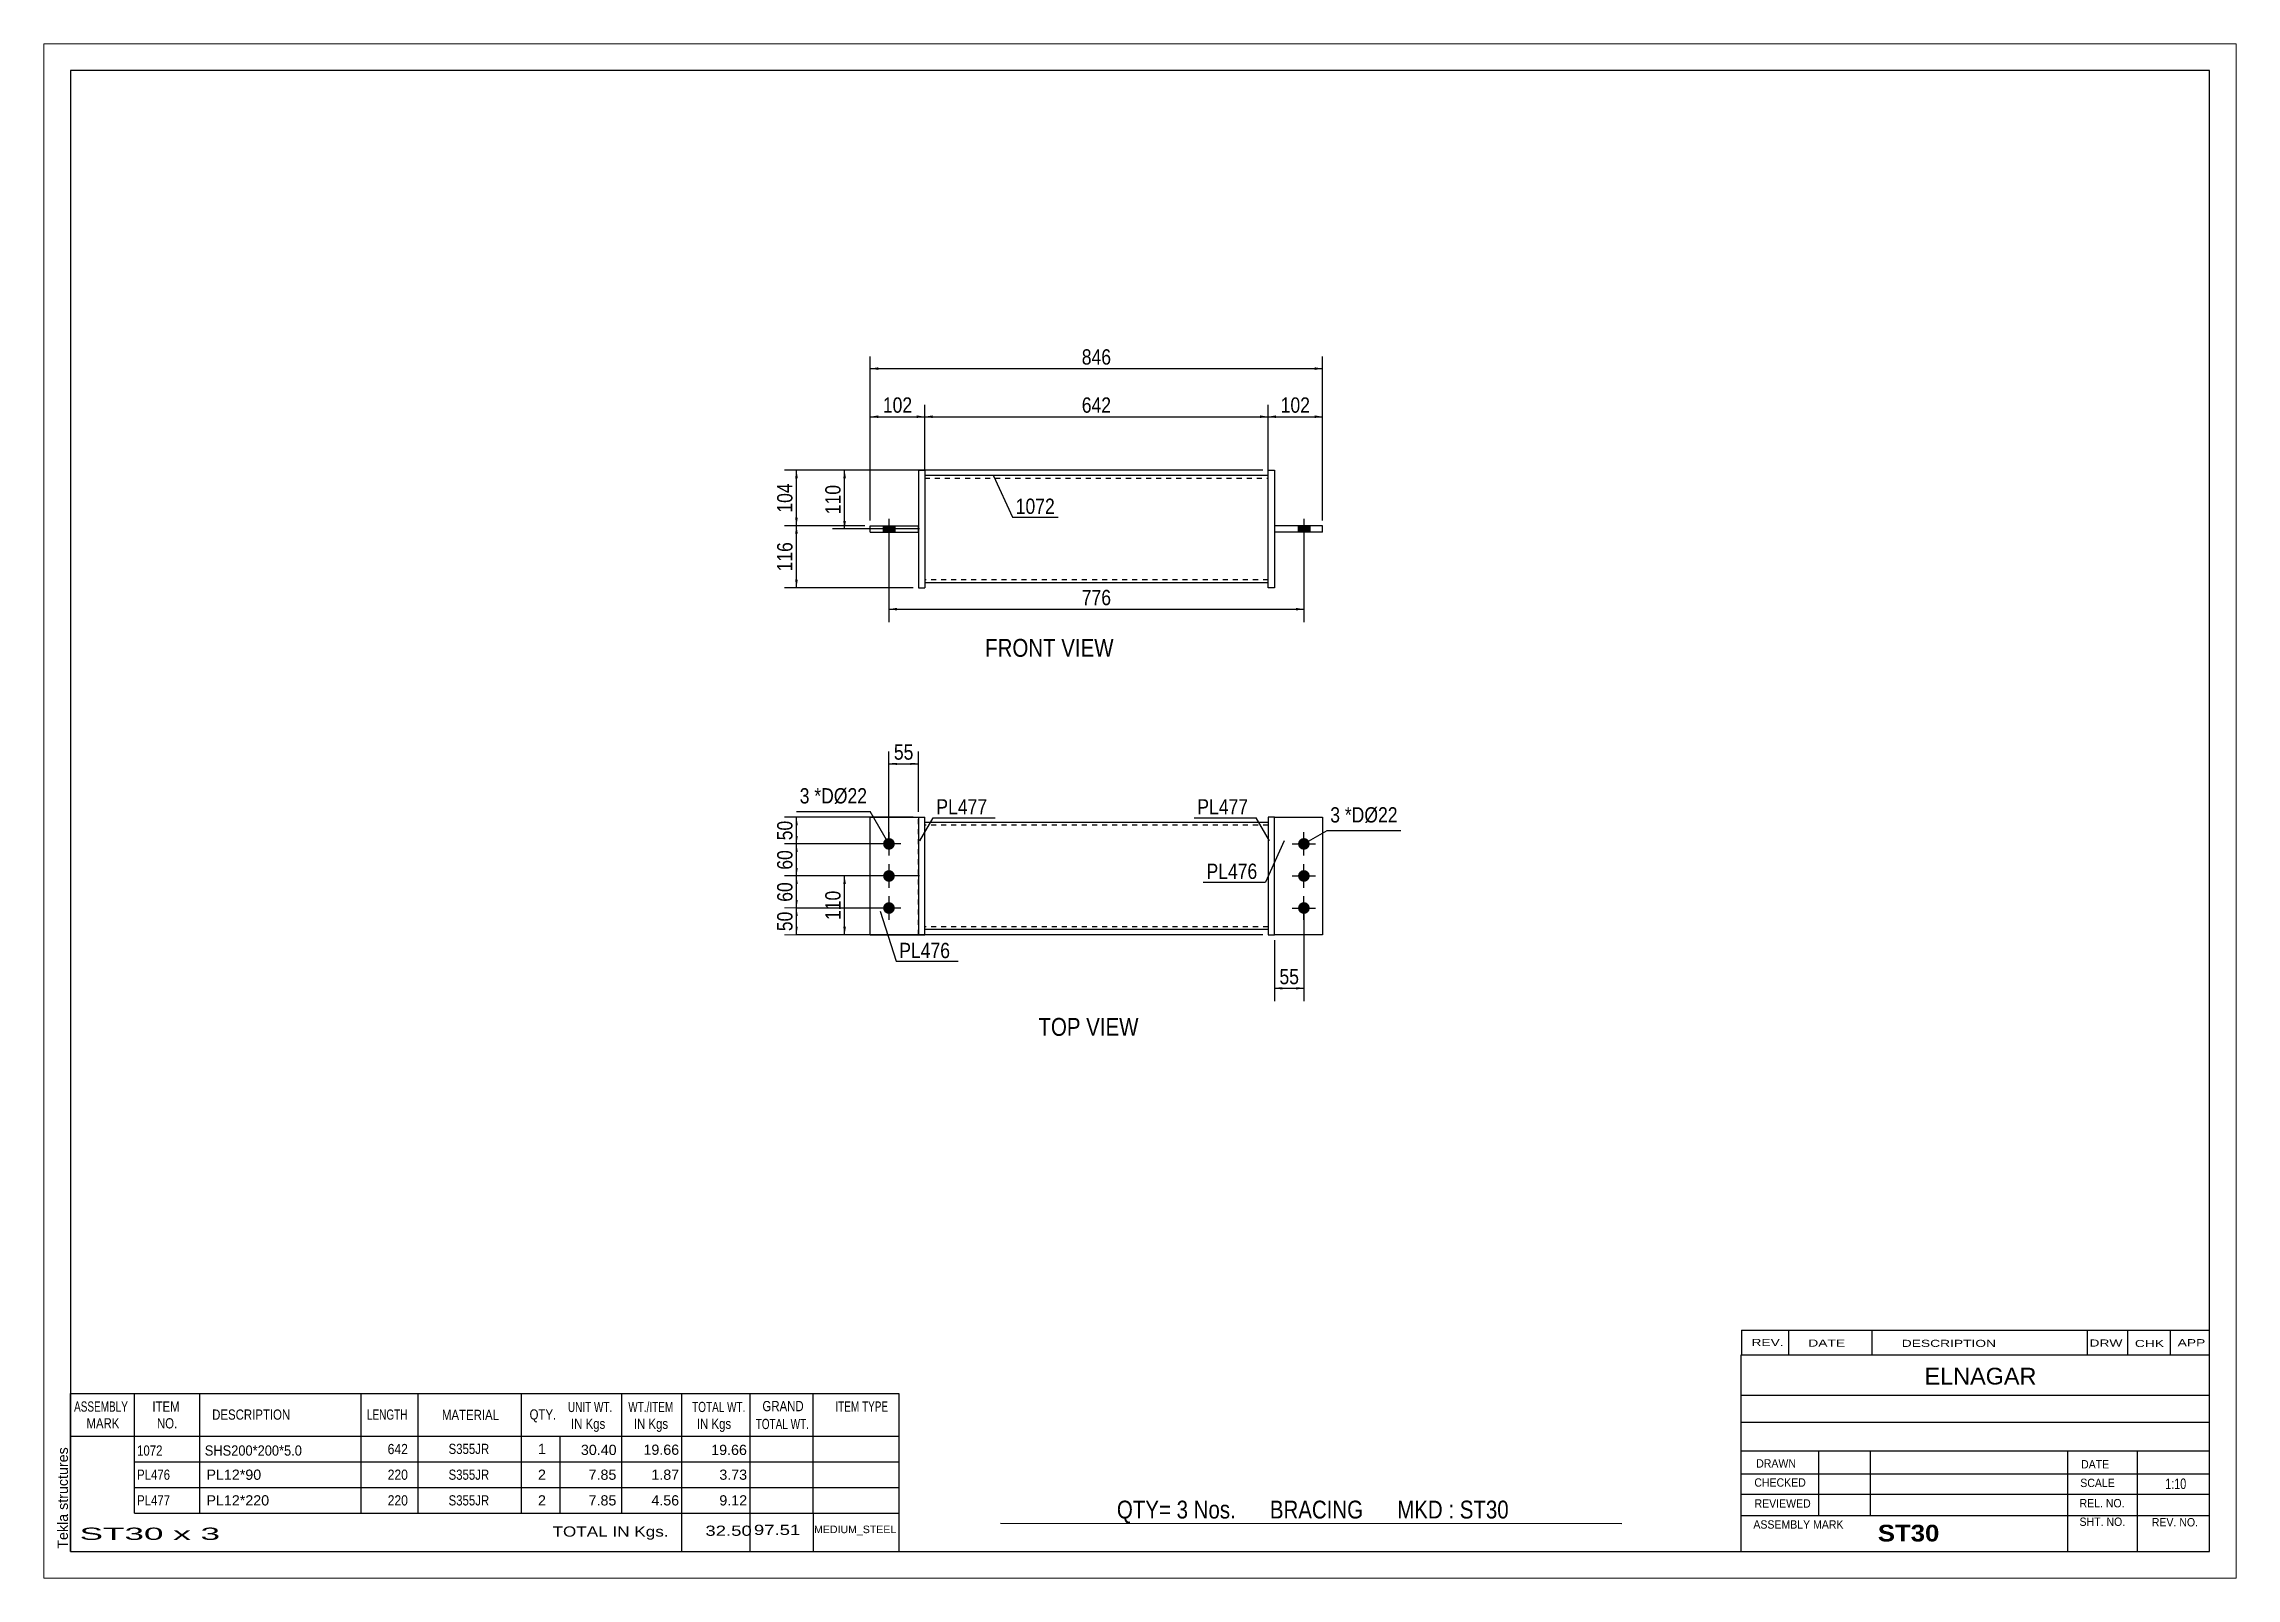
# Paper-space layout 'Layout1' of a CAD drawing. Header units: millimetres. Extents: x 0 to 410, y 0 to 287.
# The model-space entities are those that its viewports show. They can reach past a viewport. Long polylines and large blocks are cut down to what shows.
import ezdxf

# ---------------------------------------------------------------- set-up
doc = ezdxf.new("R2010")
doc.units = ezdxf.units.MM
doc.linetypes.add('DXK_LINE_DOT1', pattern=[1.8814, 0.9407, -0.9407])
doc.layers.add('Viewport layer', color=7, linetype='Continuous', plot=False)
doc.styles.add('Arial', font='ARIAL.TTF', dxfattribs={"height": 0.2})
doc.styles.add('Arial Bold', font='ARIALBD.TTF', dxfattribs={"height": 0.2})
doc.styles.add('Arial Narrow', font='ARIALN.TTF', dxfattribs={"height": 0.2})

# ---------------------------------------------------------------- blocks, each defined once
blk = doc.blocks.new('Unknown-629095255-1573')
at = {"color": 5, "linetype": 'Continuous'}
for p, q in [((405, 282), (5, 282)), ((5, 282), (5, 5)), ((405, 5), (405, 282)), ((5, 5), (405, 5))]:
    blk.add_line(p, q, dxfattribs=at)
at = {"color": 174, "linetype": 'Continuous', "style": 'Arial'}
blk.add_text('Tekla structures', height=1.9102, rotation=90, dxfattribs=at).set_placement((4.5, 5.5))
blk = doc.blocks.new('Unknown-629095255-11 - 1222')
at = {"color": 0, "linetype": 'Continuous'}
blk.add_wipeout([(200.11, 172.35), (200.11, 175.85), (176.04, 175.85), (176.04, 172.35)], dxfattribs=at)
at = {"color": 6, "linetype": 'Continuous', "style": 'Arial Narrow'}
blk.add_text('FRONT VIEW', height=3.34, dxfattribs=at).set_placement((176.04, 172.35))
blk = doc.blocks.new('Unknown-629095255-12 - 1249')
at = {"color": 0, "linetype": 'Continuous'}
blk.add_wipeout([(204.76, 101.45), (204.76, 104.95), (186.01, 104.95), (186.01, 101.45)], dxfattribs=at)
at = {"color": 6, "linetype": 'Continuous', "style": 'Arial Narrow'}
blk.add_text('TOP VIEW', height=3.34, dxfattribs=at).set_placement((186.01, 101.45))
blk = doc.blocks.new('Part-629095255-1239 - 1222')
at = {"color": 2, "linetype": 'Continuous'}
for p, q in [((163.55, 207.25), (163.55, 185.25)), ((163.55, 207.25), (164.75, 207.25)), ((164.75, 207.25), (164.75, 185.25)), ((163.55, 185.25), (164.75, 185.25))]:
    blk.add_line(p, q, dxfattribs=at)
blk = doc.blocks.new('Part-629095255-1238 - 1222')
at = {"color": 2, "linetype": 'Continuous'}
for p, q in [((154.55, 195.65), (154.55, 196.85)), ((154.55, 196.85), (163.55, 196.85)), ((163.55, 195.65), (163.55, 196.85)), ((154.55, 195.65), (163.55, 195.65))]:
    blk.add_line(p, q, dxfattribs=at)
blk = doc.blocks.new('Part-629095255-1240 - 1222')
at = {"color": 2, "linetype": 'Continuous'}
for p, q in [((239.15, 196.85), (230.15, 196.85)), ((230.15, 196.85), (230.15, 195.65)), ((239.15, 195.65), (239.15, 196.85)), ((239.15, 195.65), (230.15, 195.65))]:
    blk.add_line(p, q, dxfattribs=at)
blk = doc.blocks.new('Part-629095255-1241 - 1222')
at = {"color": 2, "linetype": 'Continuous'}
for p, q in [((228.95, 207.25), (230.15, 207.25)), ((228.95, 185.25), (228.95, 207.25)), ((230.15, 207.25), (230.15, 185.25)), ((230.15, 185.25), (228.95, 185.25))]:
    blk.add_line(p, q, dxfattribs=at)
blk = doc.blocks.new('Part-629095255-1242 - 1222')
at = {"color": 2, "linetype": 'Continuous'}
for p, q in [((228.95, 206.25), (164.75, 206.25)), ((164.75, 186.25), (228.95, 186.25))]:
    blk.add_line(p, q, dxfattribs=at)
at = {"color": 7, "linetype": 'DXK_LINE_DOT1'}
for p, q in [((164.75, 206.25), (164.75, 186.25)), ((164.75, 205.75), (228.95, 205.75)), ((228.95, 186.25), (228.95, 206.25)), ((228.95, 186.75), (164.75, 186.75))]:
    blk.add_line(p, q, dxfattribs=at)
blk = doc.blocks.new('Bolt-629095255-1243 - 1222')
at = {"linetype": 'Continuous'}
blk.add_hatch(color=3, dxfattribs=at).paths.add_polyline_path([(156.95, 195.65), (159.15, 195.65), (159.15, 196.85), (156.95, 196.85)])
blk.add_hatch(color=3, dxfattribs=at).paths.add_polyline_path([(156.95, 195.65), (159.15, 195.65), (159.15, 196.85), (156.95, 196.85)])
blk.add_hatch(color=3, dxfattribs=at).paths.add_polyline_path([(156.95, 195.65), (159.15, 195.65), (159.15, 196.85), (156.95, 196.85)])
at = {"color": 3, "linetype": 'Continuous'}
for p, q in [((156.95, 196.85), (156.95, 195.65)), ((156.95, 196.85), (156.95, 195.65)), ((156.95, 196.85), (156.95, 195.65)), ((158.05, 198.15), (158.05, 191.35)), ((158.05, 198.15), (158.05, 191.35)), ((158.05, 198.15), (158.05, 191.35)), ((159.15, 196.85), (159.15, 195.65)), ((159.15, 196.85), (159.15, 195.65)), ((159.15, 196.85), (159.15, 195.65))]:
    blk.add_line(p, q, dxfattribs=at)
blk = doc.blocks.new('Bolt-629095255-1244 - 1222')
at = {"linetype": 'Continuous'}
blk.add_hatch(color=3, dxfattribs=at).paths.add_polyline_path([(236.75, 196.85), (234.55, 196.85), (234.55, 195.65), (236.75, 195.65)])
blk.add_hatch(color=3, dxfattribs=at).paths.add_polyline_path([(236.75, 196.85), (234.55, 196.85), (234.55, 195.65), (236.75, 195.65)])
blk.add_hatch(color=3, dxfattribs=at).paths.add_polyline_path([(236.75, 196.85), (234.55, 196.85), (234.55, 195.65), (236.75, 195.65)])
at = {"color": 3, "linetype": 'Continuous'}
for p, q in [((234.55, 196.85), (234.55, 195.65)), ((234.55, 196.85), (234.55, 195.65)), ((234.55, 196.85), (234.55, 195.65)), ((235.65, 198.15), (235.65, 191.35)), ((235.65, 198.15), (235.65, 191.35)), ((235.65, 198.15), (235.65, 191.35)), ((236.75, 196.85), (236.75, 195.65)), ((236.75, 196.85), (236.75, 195.65)), ((236.75, 196.85), (236.75, 195.65))]:
    blk.add_line(p, q, dxfattribs=at)
blk = doc.blocks.new('Bolt-629095255-1256 - 1249')
at = {"linetype": 'Continuous'}
for points in [[(235.65, 138.45, -1), (235.65, 136.25, -1)], [(235.65, 132.45, -1), (235.65, 130.25, -1)], [(235.65, 126.45, -1), (235.65, 124.25, -1)]]:
    blk.add_hatch(color=3, dxfattribs=at).paths.add_polyline_path(points)
at = {"color": 3, "linetype": 'Continuous'}
for p, q in [((235.65, 135.15), (235.65, 139.55)), ((233.45, 137.35), (237.85, 137.35)), ((233.45, 131.35), (237.85, 131.35)), ((235.65, 129.15), (235.65, 133.55)), ((235.65, 123.15), (235.65, 127.55)), ((233.45, 125.35), (237.85, 125.35))]:
    blk.add_line(p, q, dxfattribs=at)
blk = doc.blocks.new('Part-629095255-1250 - 1249')
at = {"color": 2, "linetype": 'Continuous'}
for p, q in [((154.55, 120.35), (154.55, 142.35)), ((154.55, 142.35), (163.55, 142.35)), ((154.55, 120.35), (163.55, 120.35))]:
    blk.add_line(p, q, dxfattribs=at)
at = {"color": 7, "linetype": 'DXK_LINE_DOT1'}
blk.add_line((163.55, 120.35), (163.55, 142.35), dxfattribs=at)
blk = doc.blocks.new('Part-629095255-1251 - 1249')
at = {"color": 2, "linetype": 'Continuous'}
for p, q in [((163.55, 142.35), (164.75, 142.35)), ((163.55, 142.35), (163.55, 120.35)), ((164.75, 120.35), (164.75, 142.35)), ((163.55, 120.35), (164.75, 120.35))]:
    blk.add_line(p, q, dxfattribs=at)
blk = doc.blocks.new('Part-629095255-1252 - 1249')
at = {"color": 2, "linetype": 'Continuous'}
for p, q in [((230.15, 142.35), (239.15, 142.35)), ((239.15, 142.35), (239.15, 120.35)), ((239.15, 120.35), (230.15, 120.35))]:
    blk.add_line(p, q, dxfattribs=at)
at = {"color": 7, "linetype": 'DXK_LINE_DOT1'}
blk.add_line((230.15, 120.35), (230.15, 142.35), dxfattribs=at)
blk = doc.blocks.new('Part-629095255-1253 - 1249')
at = {"color": 2, "linetype": 'Continuous'}
for p, q in [((228.95, 142.35), (228.95, 120.35)), ((230.15, 142.35), (228.95, 142.35)), ((230.15, 120.35), (230.15, 142.35)), ((228.95, 120.35), (230.15, 120.35))]:
    blk.add_line(p, q, dxfattribs=at)
blk = doc.blocks.new('Part-629095255-1254 - 1249')
at = {"color": 2, "linetype": 'Continuous'}
for p, q in [((228.95, 141.35), (164.75, 141.35)), ((228.95, 121.35), (164.75, 121.35))]:
    blk.add_line(p, q, dxfattribs=at)
at = {"color": 7, "linetype": 'DXK_LINE_DOT1'}
for p, q in [((164.75, 121.35), (164.75, 141.35)), ((228.95, 140.85), (164.75, 140.85)), ((228.95, 141.35), (228.95, 121.35)), ((228.95, 121.85), (164.75, 121.85))]:
    blk.add_line(p, q, dxfattribs=at)
blk = doc.blocks.new('Bolt-629095255-1255 - 1249')
at = {"linetype": 'Continuous'}
for points in [[(158.05, 136.25, -1), (158.05, 138.45, -1)], [(158.05, 130.25, -1), (158.05, 132.45, -1)], [(158.05, 124.25, -1), (158.05, 126.45, -1)]]:
    blk.add_hatch(color=3, dxfattribs=at).paths.add_polyline_path(points)
at = {"color": 3, "linetype": 'Continuous'}
for p, q in [((158.05, 139.55), (158.05, 135.15)), ((160.25, 137.35), (155.85, 137.35)), ((160.25, 131.35), (155.85, 131.35)), ((158.05, 133.55), (158.05, 129.15)), ((158.05, 127.55), (158.05, 123.15)), ((160.25, 125.35), (155.85, 125.35))]:
    blk.add_line(p, q, dxfattribs=at)
blk = doc.blocks.new('StraightDimension-629095255-1261 - 1222')
at = {"linetype": 'Continuous'}
for points in [[(149.5, 205.75), (149.75, 207.25), (150, 205.75)], [(150, 197.75), (149.75, 196.25), (149.5, 197.75)]]:
    blk.add_hatch(color=7, dxfattribs=at).paths.add_polyline_path(points)
at = {"color": 7, "linetype": 'Continuous'}
for p, q in [((227.95, 207.25), (147.5, 207.25)), ((149.75, 196.25), (149.75, 207.25)), ((163.75, 196.25), (147.5, 196.25))]:
    blk.add_line(p, q, dxfattribs=at)
at = {"color": 0}
blk.add_wipeout([(149.6, 205.09), (145.4, 205.09), (145.4, 198.41), (149.6, 198.41)], dxfattribs=at)
at = {"color": 3, "style": 'Arial Narrow'}
blk.add_text('110', height=2.863, rotation=90.0002, dxfattribs=at).set_placement((149, 199.01))
blk = doc.blocks.new('StraightDimension-629095255-1268 - 1222')
at = {"linetype": 'Continuous'}
for points in [[(140.5, 205.75), (140.75, 207.25), (141, 205.75)], [(141, 198.35), (140.75, 196.85), (140.5, 198.35)]]:
    blk.add_hatch(color=7, dxfattribs=at).paths.add_polyline_path(points)
at = {"color": 7, "linetype": 'Continuous'}
for p, q in [((162.55, 207.25), (138.5, 207.25)), ((140.75, 196.85), (140.75, 207.25)), ((153.55, 196.85), (138.5, 196.85))]:
    blk.add_line(p, q, dxfattribs=at)
at = {"color": 0}
blk.add_wipeout([(140.6, 205.39), (136.4, 205.39), (136.4, 198.71), (140.6, 198.71)], dxfattribs=at)
at = {"color": 3, "style": 'Arial Narrow'}
blk.add_text('104', height=2.863, rotation=90.0002, dxfattribs=at).set_placement((140, 199.31))
blk = doc.blocks.new('StraightDimension-629095255-1269 - 1222')
at = {"linetype": 'Continuous'}
for points in [[(140.5, 195.35), (140.75, 196.85), (141, 195.35)], [(141, 186.75), (140.75, 185.25), (140.5, 186.75)]]:
    blk.add_hatch(color=7, dxfattribs=at).paths.add_polyline_path(points)
at = {"color": 7, "linetype": 'Continuous'}
for p, q in [((153.55, 196.85), (138.5, 196.85)), ((140.75, 185.25), (140.75, 196.85)), ((162.55, 185.25), (138.5, 185.25))]:
    blk.add_line(p, q, dxfattribs=at)
at = {"color": 0}
blk.add_wipeout([(140.6, 194.39), (136.4, 194.39), (136.4, 187.71), (140.6, 187.71)], dxfattribs=at)
at = {"color": 3, "style": 'Arial Narrow'}
blk.add_text('116', height=2.863, rotation=90.0002, dxfattribs=at).set_placement((140, 188.31))
blk = doc.blocks.new('StraightDimension-629095255-1276 - 1222')
at = {"linetype": 'Continuous'}
for points in [[(159.55, 181), (158.05, 181.25), (159.55, 181.5)], [(234.15, 181.5), (235.65, 181.25), (234.15, 181)]]:
    blk.add_hatch(color=7, dxfattribs=at).paths.add_polyline_path(points)
at = {"color": 7, "linetype": 'Continuous'}
for p, q in [((158.05, 194.65), (158.05, 178.85)), ((235.65, 194.65), (235.65, 178.85)), ((158.05, 181.25), (235.65, 181.25))]:
    blk.add_line(p, q, dxfattribs=at)
at = {"color": 0}
blk.add_wipeout([(200.19, 181.4), (200.19, 185.6), (193.51, 185.6), (193.51, 181.4)], dxfattribs=at)
at = {"color": 3, "style": 'Arial Narrow'}
blk.add_text('776', height=2.863, dxfattribs=at).set_placement((194.11, 182))
blk = doc.blocks.new('StraightDimension-629095255-1282 - 1222')
at = {"linetype": 'Continuous'}
for points in [[(230.45, 217), (228.95, 217.25), (230.45, 217.5)], [(237.65, 217.5), (239.15, 217.25), (237.65, 217)]]:
    blk.add_hatch(color=7, dxfattribs=at).paths.add_polyline_path(points)
at = {"color": 7, "linetype": 'Continuous'}
for p, q in [((228.95, 207.25), (228.95, 219.5)), ((239.15, 197.85), (239.15, 219.5)), ((228.95, 217.25), (239.15, 217.25))]:
    blk.add_line(p, q, dxfattribs=at)
at = {"color": 0}
blk.add_wipeout([(237.4, 217.4), (237.4, 221.6), (230.71, 221.6), (230.71, 217.4)], dxfattribs=at)
at = {"color": 3, "style": 'Arial Narrow'}
blk.add_text('102', height=2.863, dxfattribs=at).set_placement((231.31, 218))
blk = doc.blocks.new('StraightDimension-629095255-1283 - 1222')
at = {"linetype": 'Continuous'}
for points in [[(166.25, 217), (164.75, 217.25), (166.25, 217.5)], [(227.45, 217.5), (228.95, 217.25), (227.45, 217)]]:
    blk.add_hatch(color=7, dxfattribs=at).paths.add_polyline_path(points)
at = {"color": 7, "linetype": 'Continuous'}
for p, q in [((164.75, 207.25), (164.75, 219.5)), ((228.95, 207.25), (228.95, 219.5)), ((164.75, 217.25), (228.95, 217.25))]:
    blk.add_line(p, q, dxfattribs=at)
at = {"color": 0}
blk.add_wipeout([(200.19, 217.4), (200.19, 221.6), (193.51, 221.6), (193.51, 217.4)], dxfattribs=at)
at = {"color": 3, "style": 'Arial Narrow'}
blk.add_text('642', height=2.863, dxfattribs=at).set_placement((194.11, 218))
blk = doc.blocks.new('StraightDimension-629095255-1284 - 1222')
at = {"linetype": 'Continuous'}
for points in [[(156.05, 217), (154.55, 217.25), (156.05, 217.5)], [(163.25, 217.5), (164.75, 217.25), (163.25, 217)]]:
    blk.add_hatch(color=7, dxfattribs=at).paths.add_polyline_path(points)
at = {"color": 7, "linetype": 'Continuous'}
for p, q in [((154.55, 197.85), (154.55, 219.5)), ((164.75, 207.25), (164.75, 219.5)), ((154.55, 217.25), (164.75, 217.25))]:
    blk.add_line(p, q, dxfattribs=at)
at = {"color": 0}
blk.add_wipeout([(162.99, 217.4), (162.99, 221.6), (156.31, 221.6), (156.31, 217.4)], dxfattribs=at)
at = {"color": 3, "style": 'Arial Narrow'}
blk.add_text('102', height=2.863, dxfattribs=at).set_placement((156.91, 218))
blk = doc.blocks.new('StraightDimension-629095255-1290 - 1222')
at = {"linetype": 'Continuous'}
for points in [[(156.05, 226), (154.55, 226.25), (156.05, 226.5)], [(237.65, 226.5), (239.15, 226.25), (237.65, 226)]]:
    blk.add_hatch(color=7, dxfattribs=at).paths.add_polyline_path(points)
at = {"color": 7, "linetype": 'Continuous'}
for p, q in [((154.55, 197.85), (154.55, 228.5)), ((154.55, 226.25), (239.15, 226.25)), ((239.15, 197.85), (239.15, 228.5))]:
    blk.add_line(p, q, dxfattribs=at)
at = {"color": 0}
blk.add_wipeout([(200.19, 226.4), (200.19, 230.6), (193.51, 230.6), (193.51, 226.4)], dxfattribs=at)
at = {"color": 3, "style": 'Arial Narrow'}
blk.add_text('846', height=2.863, dxfattribs=at).set_placement((194.11, 227))
blk = doc.blocks.new('StraightDimension-629095255-1321 - 1249')
at = {"linetype": 'Continuous'}
for points in [[(231.65, 110.1), (230.15, 110.35), (231.65, 110.6)], [(234.15, 110.6), (235.65, 110.35), (234.15, 110.1)]]:
    blk.add_hatch(color=7, dxfattribs=at).paths.add_polyline_path(points)
at = {"color": 7, "linetype": 'Continuous'}
for p, q in [((235.65, 124.35), (235.65, 107.95)), ((230.15, 119.35), (230.15, 107.95)), ((230.15, 110.35), (235.65, 110.35))]:
    blk.add_line(p, q, dxfattribs=at)
at = {"color": 0}
blk.add_wipeout([(235.33, 110.5), (235.33, 114.7), (230.48, 114.7), (230.48, 110.5)], dxfattribs=at)
at = {"color": 3, "style": 'Arial Narrow'}
blk.add_text('55', height=2.863, dxfattribs=at).set_placement((231.08, 111.1))
blk = doc.blocks.new('StraightDimension-629095255-1316 - 1249')
at = {"linetype": 'Continuous'}
for points in [[(159.55, 152.1), (158.05, 152.35), (159.55, 152.6)], [(162.05, 152.6), (163.55, 152.35), (162.05, 152.1)]]:
    blk.add_hatch(color=7, dxfattribs=at).paths.add_polyline_path(points)
at = {"color": 7, "linetype": 'Continuous'}
for p, q in [((158.05, 138.35), (158.05, 154.6)), ((158.05, 152.35), (163.55, 152.35)), ((163.55, 143.35), (163.55, 154.6))]:
    blk.add_line(p, q, dxfattribs=at)
at = {"color": 0}
blk.add_wipeout([(163.23, 152.5), (163.23, 156.7), (158.37, 156.7), (158.37, 152.5)], dxfattribs=at)
at = {"color": 3, "style": 'Arial Narrow'}
blk.add_text('55', height=2.863, dxfattribs=at).set_placement((158.97, 153.1))
blk = doc.blocks.new('StraightDimension-629095255-1294 - 1249')
at = {"linetype": 'Continuous'}
for points in [[(149.5, 129.85), (149.75, 131.35), (150, 129.85)], [(150, 121.85), (149.75, 120.35), (149.5, 121.85)]]:
    blk.add_hatch(color=7, dxfattribs=at).paths.add_polyline_path(points)
at = {"color": 7, "linetype": 'Continuous'}
for p, q in [((163.75, 131.35), (147.5, 131.35)), ((149.75, 120.35), (149.75, 131.35)), ((227.95, 120.35), (147.5, 120.35))]:
    blk.add_line(p, q, dxfattribs=at)
at = {"color": 0}
blk.add_wipeout([(149.6, 129.19), (145.4, 129.19), (145.4, 122.51), (149.6, 122.51)], dxfattribs=at)
at = {"color": 3, "style": 'Arial Narrow'}
blk.add_text('110', height=2.863, rotation=90.0002, dxfattribs=at).set_placement((149, 123.11))
blk = doc.blocks.new('StraightDimension-629095255-1300 - 1249')
at = {"linetype": 'Continuous'}
for points in [[(140.5, 140.85), (140.75, 142.35), (141, 140.85)], [(141, 138.85), (140.75, 137.35), (140.5, 138.85)]]:
    blk.add_hatch(color=7, dxfattribs=at).paths.add_polyline_path(points)
at = {"color": 7, "linetype": 'Continuous'}
for p, q in [((162.55, 142.35), (138.5, 142.35)), ((140.75, 137.35), (140.75, 142.35)), ((157.05, 137.35), (138.5, 137.35))]:
    blk.add_line(p, q, dxfattribs=at)
at = {"color": 0}
blk.add_wipeout([(140.6, 142.28), (136.4, 142.28), (136.4, 137.42), (140.6, 137.42)], dxfattribs=at)
at = {"color": 3, "style": 'Arial Narrow'}
blk.add_text('50', height=2.863, rotation=90.0002, dxfattribs=at).set_placement((140, 138.02))
blk = doc.blocks.new('StraightDimension-629095255-1301 - 1249')
at = {"linetype": 'Continuous'}
for points in [[(140.5, 135.85), (140.75, 137.35), (141, 135.85)], [(141, 132.85), (140.75, 131.35), (140.5, 132.85)]]:
    blk.add_hatch(color=7, dxfattribs=at).paths.add_polyline_path(points)
at = {"color": 7, "linetype": 'Continuous'}
for p, q in [((157.05, 137.35), (138.5, 137.35)), ((140.75, 131.35), (140.75, 137.35)), ((157.05, 131.35), (138.5, 131.35))]:
    blk.add_line(p, q, dxfattribs=at)
at = {"color": 0}
blk.add_wipeout([(140.6, 136.78), (136.4, 136.78), (136.4, 131.92), (140.6, 131.92)], dxfattribs=at)
at = {"color": 3, "style": 'Arial Narrow'}
blk.add_text('60', height=2.863, rotation=90.0002, dxfattribs=at).set_placement((140, 132.52))
blk = doc.blocks.new('StraightDimension-629095255-1302 - 1249')
at = {"linetype": 'Continuous'}
for points in [[(140.5, 129.85), (140.75, 131.35), (141, 129.85)], [(141, 126.85), (140.75, 125.35), (140.5, 126.85)]]:
    blk.add_hatch(color=7, dxfattribs=at).paths.add_polyline_path(points)
at = {"color": 7, "linetype": 'Continuous'}
for p, q in [((157.05, 131.35), (138.5, 131.35)), ((140.75, 125.35), (140.75, 131.35)), ((157.05, 125.35), (138.5, 125.35))]:
    blk.add_line(p, q, dxfattribs=at)
at = {"color": 0}
blk.add_wipeout([(140.6, 130.78), (136.4, 130.78), (136.4, 125.92), (140.6, 125.92)], dxfattribs=at)
at = {"color": 3, "style": 'Arial Narrow'}
blk.add_text('60', height=2.863, rotation=90.0002, dxfattribs=at).set_placement((140, 126.52))
blk = doc.blocks.new('StraightDimension-629095255-1303 - 1249')
at = {"linetype": 'Continuous'}
for points in [[(140.5, 123.85), (140.75, 125.35), (141, 123.85)], [(141, 121.85), (140.75, 120.35), (140.5, 121.85)]]:
    blk.add_hatch(color=7, dxfattribs=at).paths.add_polyline_path(points)
at = {"color": 7, "linetype": 'Continuous'}
for p, q in [((157.05, 125.35), (138.5, 125.35)), ((140.75, 120.35), (140.75, 125.35)), ((162.55, 120.35), (138.5, 120.35))]:
    blk.add_line(p, q, dxfattribs=at)
at = {"color": 0}
blk.add_wipeout([(140.6, 125.28), (136.4, 125.28), (136.4, 120.42), (140.6, 120.42)], dxfattribs=at)
at = {"color": 3, "style": 'Arial Narrow'}
blk.add_text('50', height=2.863, rotation=90.0002, dxfattribs=at).set_placement((140, 121.02))
blk = doc.blocks.new('CBS_BOM-629095255-1584')
at = {"color": 7, "linetype": 'Continuous'}
for p, q in [((4.97, 26.57), (4.97, 34.57)), ((4.97, 34.57), (159.89, 34.57)), ((16.97, 26.57), (16.97, 34.57)), ((29.16, 26.57), (29.16, 34.57)), ((59.32, 26.57), (59.32, 34.57)), ((70, 26.57), (70, 34.57)), ((89.32, 26.57), (89.32, 34.57)), ((108.12, 26.57), (108.12, 34.57)), ((119.33, 26.57), (119.33, 34.57)), ((132.12, 26.57), (132.12, 34.57)), ((143.87, 26.57), (143.87, 34.57)), ((159.89, 34.56), (159.89, 26.58)), ((4.97, 26.57), (159.89, 26.57)), ((4.97, 21.77), (4.97, 26.57)), ((16.97, 21.77), (16.97, 26.57)), ((29.16, 21.77), (29.16, 26.57)), ((59.32, 21.77), (59.32, 26.57)), ((70, 21.77), (70, 26.57)), ((89.32, 21.77), (89.32, 26.57)), ((96.58, 21.77), (96.58, 26.57)), ((108.12, 21.77), (108.12, 26.57)), ((119.33, 21.77), (119.33, 26.57)), ((132.12, 21.77), (132.12, 26.57)), ((143.89, 21.77), (143.89, 26.57)), ((159.89, 26.57), (159.89, 21.77)), ((4.97, 16.97), (4.97, 21.77)), ((16.97, 21.77), (159.89, 21.77)), ((16.97, 16.97), (16.97, 21.77)), ((29.16, 16.97), (29.16, 21.77)), ((59.32, 16.97), (59.32, 21.77)), ((70, 16.97), (70, 21.77)), ((89.32, 16.97), (89.32, 21.77)), ((96.58, 16.97), (96.58, 21.77)), ((108.12, 16.97), (108.12, 21.77)), ((119.33, 16.97), (119.33, 21.77)), ((132.12, 16.97), (132.12, 21.77)), ((143.89, 16.97), (143.89, 21.77)), ((159.89, 21.76), (159.89, 16.97)), ((4.97, 12.17), (4.97, 16.97)), ((16.97, 16.97), (159.89, 16.97)), ((16.97, 12.17), (16.97, 16.97)), ((29.16, 12.17), (29.16, 16.97)), ((59.32, 12.17), (59.32, 16.97)), ((70, 12.17), (70, 16.97)), ((89.32, 12.17), (89.32, 16.97)), ((96.58, 12.17), (96.58, 16.97)), ((108.12, 12.17), (108.12, 16.97)), ((119.33, 12.17), (119.33, 16.97)), ((132.12, 12.17), (132.12, 16.97)), ((143.89, 12.17), (143.89, 16.97)), ((159.89, 16.96), (159.89, 12.17)), ((4.97, 4.97), (4.97, 12.15)), ((16.97, 12.17), (159.89, 12.17)), ((119.33, 4.97), (119.33, 12.15)), ((132.12, 4.97), (132.12, 12.15)), ((143.93, 4.97), (143.93, 12.15)), ((159.89, 12.17), (159.89, 4.97)), ((4.97, 4.97), (159.89, 4.97))]:
    blk.add_line(p, q, dxfattribs=at)
at = {"color": 3, "linetype": 'Continuous', "style": 'Arial'}
for s, height, width, p in [('ASSEMBLY', 1.91, 0.7, (5.65, 31.14)), ('ITEM', 1.91, 0.8, (20.3, 31.14)), ('UNIT WT.', 1.91, 0.7, (98.01, 31.07)), ('WT./ITEM', 1.91, 0.7, (109.3, 31.07)), ('TOTAL WT.', 1.91, 0.7, (121.24, 31.07)), ('GRAND', 1.91, 0.8, (134.39, 31.23)), ('ITEM TYPE', 1.91, 0.7, (148.03, 31.15)), ('MARK', 1.91, 0.8, (7.97, 28.01)), ('NO.', 1.91, 0.8, (21.15, 28.01)), ('DESCRIPTION', 1.9102, 0.8, (31.48, 29.64)), ('LENGTH', 1.91, 0.7, (60.43, 29.64)), ('MATERIAL', 1.91, 0.8, (74.45, 29.59)), ('QTY.', 1.91, 0.8, (90.84, 29.67)), ('IN Kgs', 1.91, 0.8, (98.59, 27.93)), ('IN Kgs', 1.91, 0.8, (110.34, 27.93)), ('IN Kgs', 1.91, 0.8, (122.13, 27.93)), ('TOTAL WT.', 1.91, 0.7, (133.13, 27.89))]:
    blk.add_text(s, height=height, dxfattribs=dict(at, width=width)).set_placement(p)
at = {"color": 7, "linetype": 'Continuous', "style": 'Arial'}
for s, height, width, p in [('1072', 1.91, 0.8, (17.43, 22.92)), ('SHS200*200*5.0', 1.9102, 0.9, (30.1, 22.92)), ('642', 1.91, 0.85, (64.3, 23.2)), ('S355JR', 1.91, 0.8, (75.69, 23.23)), ('PL476', 1.91, 0.8, (17.43, 18.4)), ('220', 1.91, 0.85, (64.3, 18.4)), ('S355JR', 1.91, 0.8, (75.69, 18.4)), ('PL477', 1.91, 0.8, (17.43, 13.6)), ('220', 1.91, 0.85, (64.3, 13.6)), ('S355JR', 1.91, 0.8, (75.69, 13.6))]:
    blk.add_text(s, height=height, dxfattribs=dict(at, width=width)).set_placement(p)
for s, p in [('1', (92.41, 23.23)), ('30.40', (100.44, 23.04)), ('19.66', (112.14, 23.07)), ('19.66', (124.81, 23.04)), ('PL12*90', (30.41, 18.4)), ('2', (92.41, 18.4)), ('7.85', (101.88, 18.4)), ('1.87', (113.62, 18.4)), ('3.73', (126.33, 18.4)), ('PL12*220', (30.41, 13.6)), ('2', (92.41, 13.6)), ('7.85', (101.88, 13.6)), ('4.56', (113.62, 13.6)), ('9.12', (126.33, 13.6))]:
    blk.add_text(s, height=1.91, dxfattribs=at).set_placement(p)
at = {"color": 6, "linetype": 'Continuous', "style": 'Arial'}
for s, height, width, p in [('ST30 x 3', 2.292, 2.05, (6.69, 7.16)), ('TOTAL IN Kgs.', 1.9102, 1.2, (95.13, 7.77)), ('32.50', 1.91, 1.3, (123.72, 7.92)), ('97.51', 1.91, 1.3, (132.79, 8.08))]:
    blk.add_text(s, height=height, dxfattribs=dict(at, width=width)).set_placement(p)
blk.add_text('MEDIUM_STEEL', height=1.4135, dxfattribs=at).set_placement((144.05, 8.42))
blk = doc.blocks.new('CBS_CALLOFF-629095255-1585')
at = {"color": 7, "linetype": 'Continuous'}
blk.add_line((178.88, 10.27), (295.11, 10.25), dxfattribs=at)
at = {"color": 3, "linetype": 'Continuous', "style": 'Arial Narrow'}
blk.add_text('QTY= 3 Nos.      BRACING      MKD : ST30', height=3.3405, dxfattribs=at).set_placement((200.68, 11.16))
blk = doc.blocks.new('CBS_NAME_BLOG-629095255-1586')
at = {"color": 7, "linetype": 'Continuous'}
for p, q in [((317.41, 41.75), (404.93, 41.75)), ((317.41, 5.04), (317.41, 41.75)), ((317.41, 34.21), (404.93, 34.21)), ((317.48, 29.16), (405, 29.16)), ((317.41, 23.79), (404.93, 23.79)), ((331.93, 11.68), (331.93, 23.78)), ((341.62, 11.71), (341.62, 23.78)), ((378.53, 5.04), (378.53, 23.77)), ((391.58, 5.04), (391.58, 23.78)), ((317.42, 19.49), (405, 19.51)), ((317.41, 15.74), (404.93, 15.74)), ((317.41, 11.7), (404.93, 11.7)), ((317.41, 5), (405, 5))]:
    blk.add_line(p, q, dxfattribs=at)
at = {"color": 3, "linetype": 'Continuous', "style": 'Arial'}
blk.add_text('ELNAGAR', height=3.133, dxfattribs=at).set_placement((351.73, 36.22))
at = {"color": 3, "linetype": 'Continuous'}
for s, height, style, width, p in [('DRAWN', 1.566, 'Arial', 0.9, (320.24, 20.68)), ('DATE', 1.566, 'Arial', 0.9, (381, 20.52)), ('CHECKED', 1.566, 'Arial', 0.9, (319.89, 17.11)), ('SCALE', 1.566, 'Arial', 0.9, (380.85, 17.04)), ('1:10', 1.957, 'Arial Narrow', 0.9, (396.74, 16.68)), ('REVIEWED', 1.566, 'Arial', 0.9, (319.93, 13.19)), ('REL. NO.', 1.566, 'Arial', 0.9, (380.71, 13.24)), ('ASSEMBLY MARK', 1.5663, 'Arial', 0.9, (319.71, 9.26)), ('ST30', 3.131, 'Arial Bold', 1.1, (342.99, 6.86)), ('SHT. NO.', 1.566, 'Arial', 0.9, (380.71, 9.77)), ('REV. NO.', 1.566, 'Arial', 0.9, (394.23, 9.68))]:
    blk.add_text(s, height=height, dxfattribs=dict(at, style=style, width=width)).set_placement(p)
blk = doc.blocks.new('CBS_REVISION-629095255-1587')
at = {"color": 7, "linetype": 'Continuous'}
for p, q in [((317.49, 46.38), (404.99, 46.38)), ((317.49, 46.38), (317.49, 41.75)), ((326.29, 46.38), (326.29, 41.75)), ((341.88, 46.38), (341.88, 41.81)), ((382.14, 46.38), (382.14, 41.75)), ((389.68, 46.38), (389.68, 41.75)), ((397.63, 46.38), (397.63, 41.75)), ((317.49, 41.75), (404.99, 41.75))]:
    blk.add_line(p, q, dxfattribs=at)
at = {"color": 7, "style": 'Arial Narrow', "width": 1.7}
for s, height, p in [('REV.', 1.326, (319.35, 43.43)), ('DATE', 1.326, (329.98, 43.31)), ('DESCRIPTION', 1.3257, (347.46, 43.26)), ('DRW', 1.326, (382.57, 43.32)), ('CHK', 1.326, (391.06, 43.23)), ('APP', 1.326, (399.06, 43.38))]:
    blk.add_text(s, height=height, dxfattribs=at).set_placement(p)
blk = doc.blocks.new('Mark-629095255-1338 - 1222')
at = {"color": 0}
blk.add_wipeout([(189.07, 199.07), (189.07, 202.07), (181.76, 202.07), (181.76, 199.07)], dxfattribs=at)
blk.add_wipeout([(189.07, 199.07), (189.07, 202.07), (181.76, 202.07), (181.76, 199.07)], dxfattribs=at)
at = {"color": 7, "linetype": 'Continuous'}
for p, q in [((177.62, 206.2), (181.16, 198.47)), ((181.16, 198.47), (189.67, 198.47))]:
    blk.add_line(p, q, dxfattribs=at)
at = {"color": 3, "style": 'Arial Narrow'}
blk.add_text('1072', height=2.863, dxfattribs=at).set_placement((181.76, 199.07))
blk = doc.blocks.new('Mark-629095255-1335 - 1249')
at = {"color": 0}
blk.add_wipeout([(225.22, 142.85), (225.22, 145.85), (215.72, 145.85), (215.72, 142.85)], dxfattribs=at)
blk.add_wipeout([(225.22, 142.85), (225.22, 145.85), (215.72, 145.85), (215.72, 142.85)], dxfattribs=at)
at = {"color": 7, "linetype": 'Continuous'}
for p in [(215.12, 142.25), (229.22, 137.92)]:
    blk.add_line(p, (226.72, 142.25), dxfattribs=at)
at = {"color": 3, "style": 'Arial Narrow'}
blk.add_text('PL477', height=2.863, dxfattribs=at).set_placement((215.72, 142.85))
blk = doc.blocks.new('Mark-629095255-1329 - 1249')
at = {"color": 0}
blk.add_wipeout([(176.42, 142.85), (176.42, 145.85), (166.92, 145.85), (166.92, 142.85)], dxfattribs=at)
blk.add_wipeout([(176.42, 142.85), (176.42, 145.85), (166.92, 145.85), (166.92, 142.85)], dxfattribs=at)
at = {"color": 7, "linetype": 'Continuous'}
for p, q in [((163.82, 137.92), (166.32, 142.25)), ((166.32, 142.25), (177.92, 142.25))]:
    blk.add_line(p, q, dxfattribs=at)
at = {"color": 3, "style": 'Arial Narrow'}
blk.add_text('PL477', height=2.863, dxfattribs=at).set_placement((166.92, 142.85))
blk = doc.blocks.new('Mark-629095255-1326 - 1249')
at = {"color": 0}
blk.add_wipeout([(169.48, 115.98), (169.48, 118.98), (159.98, 118.98), (159.98, 115.98)], dxfattribs=at)
blk.add_wipeout([(169.48, 115.98), (169.48, 118.98), (159.98, 118.98), (159.98, 115.98)], dxfattribs=at)
at = {"color": 7, "linetype": 'Continuous'}
for p, q in [((156.38, 124.78), (159.38, 115.38)), ((159.38, 115.38), (170.98, 115.38))]:
    blk.add_line(p, q, dxfattribs=at)
at = {"color": 3, "style": 'Arial Narrow'}
blk.add_text('PL476', height=2.863, dxfattribs=at).set_placement((159.98, 115.98))
blk = doc.blocks.new('Mark-629095255-1332 - 1249')
at = {"color": 0}
blk.add_wipeout([(226.95, 130.79), (226.95, 133.79), (217.44, 133.79), (217.44, 130.79)], dxfattribs=at)
blk.add_wipeout([(226.95, 130.79), (226.95, 133.79), (217.44, 133.79), (217.44, 130.79)], dxfattribs=at)
at = {"color": 7, "linetype": 'Continuous'}
for p in [(231.98, 137.92), (216.84, 130.19)]:
    blk.add_line(p, (228.45, 130.19), dxfattribs=at)
at = {"color": 3, "style": 'Arial Narrow'}
blk.add_text('PL476', height=2.863, dxfattribs=at).set_placement((217.44, 130.79))
blk = doc.blocks.new('Mark-629095255-1347 - 1249')
at = {"color": 0}
blk.add_wipeout([(143.19, 144.91), (143.19, 147.91), (141.36, 147.91), (141.36, 144.91)], dxfattribs=at)
blk.add_wipeout([(143.19, 144.91), (143.19, 147.91), (141.36, 147.91), (141.36, 144.91)], dxfattribs=at)
blk.add_wipeout([(147.74, 144.91), (147.74, 147.91), (144.09, 147.91), (144.09, 144.91)], dxfattribs=at)
blk.add_wipeout([(147.74, 144.91), (147.74, 147.91), (144.09, 147.91), (144.09, 144.91)], dxfattribs=at)
at = {"color": 3, "style": 'Arial Narrow'}
blk.add_text('3', height=2.86, dxfattribs=at).set_placement((141.36, 144.91))
at = {"color": 0}
blk.add_wipeout([(153.95, 144.91), (153.95, 147.91), (147.74, 147.91), (147.74, 144.91)], dxfattribs=at)
blk.add_wipeout([(153.95, 144.91), (153.95, 147.91), (147.74, 147.91), (147.74, 144.91)], dxfattribs=at)
at = {"color": 7, "linetype": 'Continuous'}
for p in [(140.76, 143.41), (158.05, 137.35)]:
    blk.add_line(p, (154.55, 143.41), dxfattribs=at)
at = {"color": 3, "style": 'Arial Narrow'}
for s, p in [('*D', (144.09, 144.91)), ('Ø22', (147.74, 144.91))]:
    blk.add_text(s, height=2.863, dxfattribs=at).set_placement(p)
blk = doc.blocks.new('Mark-629095255-1348 - 1249')
at = {"color": 0}
blk.add_wipeout([(242.41, 141.35), (242.41, 144.35), (240.58, 144.35), (240.58, 141.35)], dxfattribs=at)
blk.add_wipeout([(242.41, 141.35), (242.41, 144.35), (240.58, 144.35), (240.58, 141.35)], dxfattribs=at)
at = {"color": 7, "linetype": 'Continuous'}
blk.add_line((235.65, 137.35), (239.98, 139.85), dxfattribs=at)
at = {"color": 0}
blk.add_wipeout([(246.96, 141.35), (246.96, 144.35), (243.31, 144.35), (243.31, 141.35)], dxfattribs=at)
blk.add_wipeout([(246.96, 141.35), (246.96, 144.35), (243.31, 144.35), (243.31, 141.35)], dxfattribs=at)
at = {"color": 3, "style": 'Arial Narrow'}
blk.add_text('3', height=2.86, dxfattribs=at).set_placement((240.58, 141.35))
at = {"color": 0}
blk.add_wipeout([(253.18, 141.35), (253.18, 144.35), (246.96, 144.35), (246.96, 141.35)], dxfattribs=at)
blk.add_wipeout([(253.18, 141.35), (253.18, 144.35), (246.96, 144.35), (246.96, 141.35)], dxfattribs=at)
at = {"color": 7, "linetype": 'Continuous'}
blk.add_line((239.98, 139.85), (253.78, 139.85), dxfattribs=at)
at = {"color": 3, "style": 'Arial Narrow'}
for s, p in [('*D', (243.31, 141.35)), ('Ø22', (246.96, 141.35))]:
    blk.add_text(s, height=2.863, dxfattribs=at).set_placement(p)

msp = doc.modelspace()

# ---------------------------------------------------------------- block references
for name in ['Unknown-629095255-1573', 'Part-629095255-1239 - 1222', 'Part-629095255-1242 - 1222', 'Part-629095255-1241 - 1222', 'Part-629095255-1238 - 1222', 'Bolt-629095255-1243 - 1222', 'Part-629095255-1240 - 1222', 'Bolt-629095255-1244 - 1222', 'Part-629095255-1250 - 1249', 'Bolt-629095255-1255 - 1249', 'Part-629095255-1251 - 1249', 'Part-629095255-1254 - 1249', 'Part-629095255-1253 - 1249', 'Part-629095255-1252 - 1249', 'Bolt-629095255-1256 - 1249', 'CBS_REVISION-629095255-1587', 'CBS_NAME_BLOG-629095255-1586', 'CBS_BOM-629095255-1584', 'CBS_CALLOFF-629095255-1585']:
    msp.add_blockref(name, (0, 0))

# ---------------------------------------------------------------- next in the draw order: block references
for name in ['StraightDimension-629095255-1261 - 1222', 'Unknown-629095255-11 - 1222', 'StraightDimension-629095255-1316 - 1249', 'Mark-629095255-1335 - 1249', 'Mark-629095255-1348 - 1249', 'StraightDimension-629095255-1294 - 1249', 'StraightDimension-629095255-1321 - 1249', 'Unknown-629095255-12 - 1249']:
    msp.add_blockref(name, (0, 0))

# ---------------------------------------------------------------- next in the draw order: block references
for name in ['StraightDimension-629095255-1282 - 1222', 'StraightDimension-629095255-1268 - 1222', 'StraightDimension-629095255-1300 - 1249', 'Mark-629095255-1332 - 1249']:
    msp.add_blockref(name, (0, 0))

# ---------------------------------------------------------------- next in the draw order: block references
for name in ['StraightDimension-629095255-1283 - 1222', 'StraightDimension-629095255-1269 - 1222', 'Mark-629095255-1329 - 1249', 'StraightDimension-629095255-1301 - 1249']:
    msp.add_blockref(name, (0, 0))

# ---------------------------------------------------------------- next in the draw order: block references
for name in ['StraightDimension-629095255-1284 - 1222', 'StraightDimension-629095255-1276 - 1222', 'Mark-629095255-1347 - 1249', 'StraightDimension-629095255-1302 - 1249']:
    msp.add_blockref(name, (0, 0))

# ---------------------------------------------------------------- next in the draw order: block references
for name in ['StraightDimension-629095255-1290 - 1222', 'StraightDimension-629095255-1303 - 1249']:
    msp.add_blockref(name, (0, 0))

# ---------------------------------------------------------------- next in the draw order: block references
for name in ['Mark-629095255-1338 - 1222', 'Mark-629095255-1326 - 1249']:
    msp.add_blockref(name, (0, 0))

psp = doc.layouts.get("Layout1")

# ---------------------------------------------------------------- viewports
at = {"layer": 'Viewport layer', "view_target_point": (205, 143.5)}
psp.add_viewport(center=(205, 143.5), size=(410, 287), view_center_point=(0, 0), view_height=287, dxfattribs=at)

doc.saveas('drawing.dxf')
